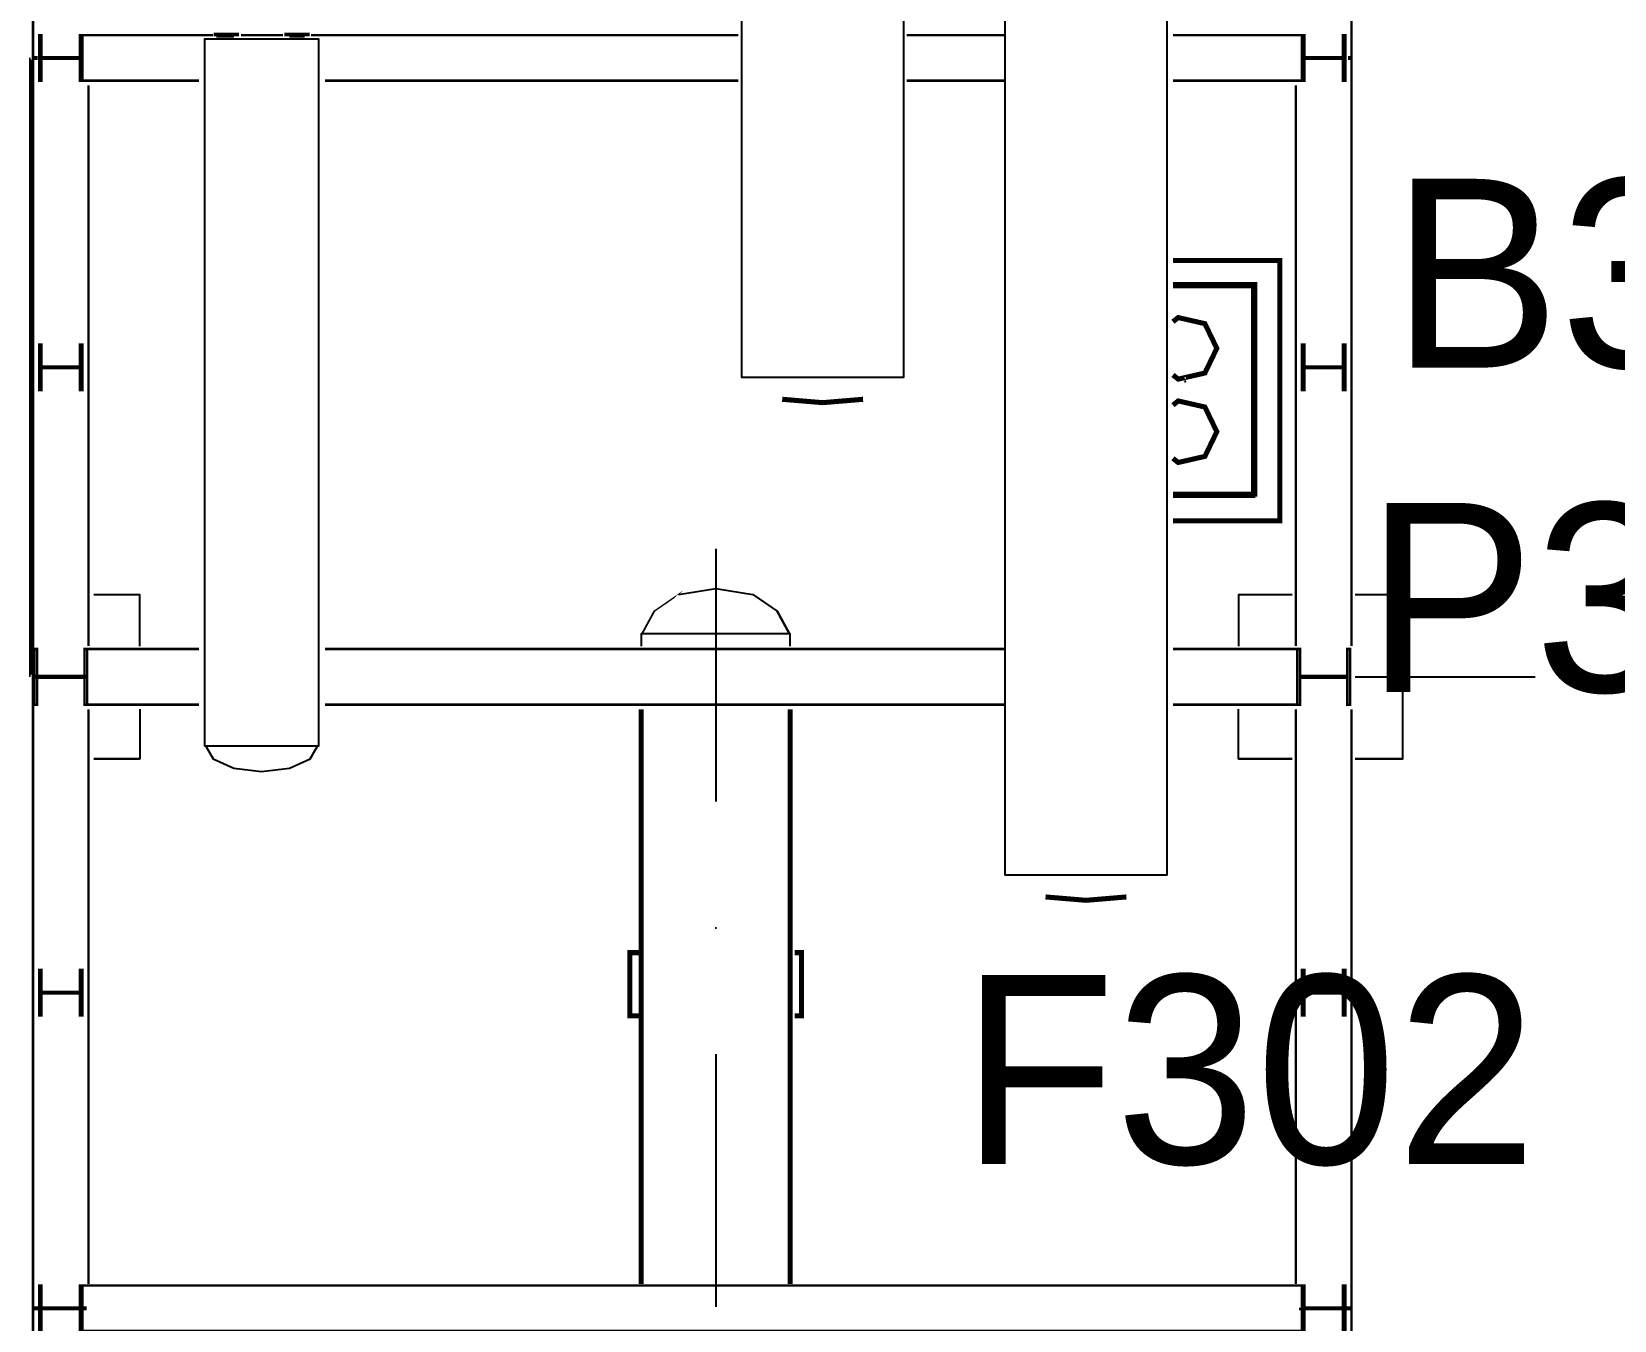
# Model space of a CAD drawing. Extents: x -57244 to 324435, y 15553 to 159369.
# Drawn here: x 176748 to 183013, y 86030 to 91132 of the extents above; entities that cross this region are included whole.
import ezdxf

# ---------------------------------------------------------------- set-up
doc = ezdxf.new("R2010")
doc.units = 0
doc.header["$LTSCALE"] = 2000
doc.header["$MEASUREMENT"] = 0
doc.linetypes.add('DASHDOT', pattern=[1, 0.5, -0.25, 0, -0.25])
doc.layers.add('BASE', color=253, linetype='CONTINUOUS')
doc.styles.add('TXT', font='TXT', dxfattribs={"height": 0.2})

msp = doc.modelspace()

# ---------------------------------------------------------------- linework, layer by layer
at = {"layer": 'BASE', "linetype": 'DASHDOT'}
for p, q in [((179455.6840535413, 89084.27371720038, 1728.539999999997), (179455.6840535413, 80156.15371720027, 754.5800000000017)), ((181987.3440535433, 88577.91371720028, 150), (182699.5240535397, 88577.91371720028, 150))]:
    msp.add_line(p, q, dxfattribs=at)
at = {"layer": 'BASE', "linetype": 'Continuous'}
for p, q in [((176993.5440535409, 88252.91371720028), (177175.5840535435, 88252.91371720028)), ((181525.5840535435, 88252.91371720028), (181737.6440535401, 88252.91371720028)), ((182175.5840535435, 88252.91371720028), (181987.3440535433, 88252.91371720028))]:
    msp.add_line(p, q, dxfattribs=at)
for points, const_width, elevation in [([(176771.6040535412, 93473.91371720028), (176752.5840535412, 93473.91371720028), (176752.5840535412, 91030.91371720028), (176771.6040535412, 91030.91371720028)], 10, 7050), ([(176771.6040535412, 93473.91371720028), (176752.5840535412, 93473.91371720028), (176752.5840535412, 91030.91371720028), (176771.6040535412, 91030.91371720028)], 10, 7039), ([(176771.6040535412, 93473.91371720028), (176752.5840535412, 93473.91371720028), (176752.5840535412, 91030.91371720028)], 10, 6851), ([(181959.6040535411, 93473.91371720028), (181972.5840535412, 93473.91371720028), (181972.5840535412, 91030.91371720028), (181959.6040535411, 91030.91371720028)], 10, 7050), ([(181972.5840535412, 91030.91371720028), (181972.5840535412, 93473.91371720028)], 10, 7039), ([(177465.1840535412, 91117.91371720028), (176948.5840535412, 91117.91371720028)], 10, 7790.499999999996), ([(177465.1840535412, 91117.91371720028), (176948.5840535412, 91117.91371720028), (176948.5840535412, 90937.91371720028), (177409.6840535412, 90937.91371720028)], 10, 7800), ([(177465.1840535412, 91117.91371720028), (176948.5840535412, 91117.91371720028), (176948.5840535412, 91030.91371720028)], 10, 7638.5), ([(177478.1240535411, 91113.07371720031), (177478.1240535411, 91118.25371720036), (177558.1240535411, 91118.25371720036), (177558.1240535411, 91113.07371720031)], 20, 7920), ([(177558.1240535411, 91113.07371720031), (177558.1240535411, 91118.25371720036), (177478.1240535411, 91118.25371720036)], 20, 7800.000000000007), ([(177576.1440535412, 91117.91371720028), (177742.6040535412, 91117.91371720028)], 10, 7790.499999999996), ([(177576.1440535412, 91117.91371720028), (177742.6040535412, 91117.91371720028)], 10, 7800), ([(177576.1440535412, 91117.91371720028), (177742.6040535412, 91117.91371720028)], 10, 7638.5), ([(177838.1240535411, 91113.07371720031), (177838.1240535411, 91118.25371720036), (177758.1240535411, 91118.25371720036), (177758.1240535411, 91113.07371720031)], 20, 7920), ([(177758.1240535411, 91118.25371720036), (177758.1240535411, 91113.07371720031)], 20, 7800), ([(177853.5840535412, 91117.91371720028), (179545.9240535412, 91117.91371720028)], 10, 7800), ([(179545.9240535412, 91117.91371720028), (177853.5840535412, 91117.91371720028)], 10, 7638.5), ([(179545.9240535412, 91117.91371720028), (177853.5840535412, 91117.91371720028)], 10, 7790.499999999996), ([(180600.1840535412, 91117.91371720028), (180211.7640535411, 91117.91371720028)], 10, 7800), ([(180211.7640535411, 91117.91371720028), (180600.1840535412, 91117.91371720028)], 10, 7790.499999999996), ([(180211.7640535411, 91117.91371720028), (180600.1840535412, 91117.91371720028)], 10, 7638.5), ([(181776.5840535411, 91030.91371720028), (181776.5840535411, 91117.91371720028), (181266.0240535412, 91117.91371720028)], 10, 7790.500000000004), ([(181266.0240535412, 91117.91371720028), (181776.5840535411, 91117.91371720028), (181776.5840535411, 91030.91371720028)], 10, 7638.500000000004), ([(181266.0240535412, 91117.91371720028), (181776.5840535412, 91117.91371720028), (181776.5840535412, 90937.91371720028), (181266.0240535412, 90937.91371720028)], 10, 7800), ([(176771.6040535412, 91030.91371720028), (176752.5840535412, 91030.91371720028)], 10, 6839.999999999996), ([(176771.6040535412, 91024.91371720028), (176752.5840535412, 91024.91371720028), (176752.5840535412, 88581.91371720028), (176965.8040535412, 88581.91371720028)], 10, 7050), ([(176771.6040535412, 91024.91371720028), (176752.5840535412, 91024.91371720028)], 10, 6851), ([(177409.6840535412, 90937.91371720028), (176948.5840535412, 90937.91371720028), (176948.5840535412, 91024.91371720028)], 10, 7638.5), ([(181776.5840535412, 91024.91371720028), (181776.5840535412, 90937.91371720028), (181266.0240535412, 90937.91371720028)], 10, 7638.5), ([(181959.6040535411, 91030.91371720028), (181972.5840535412, 91030.91371720028)], 10, 6851), ([(181959.6040535411, 91024.91371720028), (181972.5840535412, 91024.91371720028), (181972.5840535412, 88699.39371720026)], 10, 6839.999999999996), ([(181959.6040535411, 91024.91371720028), (181972.5840535412, 91024.91371720028), (181972.5840535412, 88699.39371720026)], 10, 7050), ([(181959.6040535411, 91024.91371720028), (181972.5840535412, 91024.91371720028), (181972.5840535412, 88699.39371720026)], 10, 6851), ([(181972.5840535412, 88699.39371720026), (181972.5840535412, 91024.91371720028), (181959.6040535411, 91024.91371720028)], 10, 7039), ([(177409.6840535412, 90937.91371720028), (176948.5840535412, 90937.91371720028)], 10, 7790.499999999996), ([(176948.5840535412, 90937.91371720028), (177409.6840535412, 90937.91371720028)], 10, 7628.999999999996), ([(176972.5840535412, 88699.39371720026), (176972.5840535412, 90918.87371720024)], 10, 6839.999999999996), ([(176972.5840535412, 90918.87371720024), (176972.5840535412, 88699.39371720026)], 10, 7039), ([(176972.5840535412, 90918.87371720024), (176972.5840535412, 88699.39371720026)], 10, 7050), ([(179545.9240535412, 90937.91371720028), (177909.0640535412, 90937.91371720028)], 10, 7638.5), ([(179545.9240535412, 90937.91371720028), (177909.0640535412, 90937.91371720028)], 10, 7628.999999999996), ([(179545.9240535412, 90937.91371720028), (177909.0640535412, 90937.91371720028)], 10, 7800), ([(177909.0640535412, 90937.91371720028), (179545.9240535412, 90937.91371720028)], 10, 7790.499999999996), ([(180211.7640535411, 90937.91371720028), (180600.1840535412, 90937.91371720028)], 10, 7790.499999999996), ([(180211.7640535411, 90937.91371720028), (180600.1840535412, 90937.91371720028)], 10, 7638.5), ([(180211.7640535411, 90937.91371720028), (180600.1840535412, 90937.91371720028)], 10, 7628.999999999996), ([(180211.7640535411, 90937.91371720028), (180600.1840535412, 90937.91371720028)], 10, 7800), ([(181266.0240535412, 90937.91371720028), (181776.5840535412, 90937.91371720028)], 10, 7790.499999999996), ([(181776.5840535412, 90937.91371720028), (181266.0240535412, 90937.91371720028)], 10, 7628.999999999996), ([(181752.5840535412, 90918.87371720024), (181752.5840535412, 88699.39371720026)], 10, 6839.999999999996), ([(181752.5840535412, 90918.87371720024), (181752.5840535412, 88699.39371720026)], 10, 7050), ([(181752.5840535412, 90918.87371720024), (181752.5840535412, 88699.39371720026)], 10, 6851), ([(181266.0240535412, 90225.75371720025), (181689.5640535412, 90225.75371720025), (181689.5640535412, 89195.75371720025), (181266.0240535412, 89195.75371720025)], 20, 355), ([(181266.0240535412, 89195.75371720025), (181689.5640535412, 89195.75371720025), (181689.5640535412, 90225.75371720025), (181266.0240535412, 90225.75371720025)], 20, 355), ([(181266.0240535412, 90130.75371720025), (181589.5640535412, 90130.75371720025), (181589.5640535412, 89300.75371720025), (181266.0240535412, 89300.75371720025)], 20, 360), ([(181589.5640535412, 90130.75371720025), (181589.5640535412, 89300.75371720025), (181266.0240535412, 89300.75371720025)], 20, 355.0000000000073), ([(181266.02405354, 89772.91371720028), (181286.7440535401, 89756.39371720026), (181392.50405354, 89780.53371720028), (181439.56405354, 89878.25371720025), (181392.50405354, 89975.97371720034), (181286.7440535401, 90000.11371720035), (181266.02405354, 89983.59371720033)], 20, 2729.999999993321), ([(179580.1840535412, 89763.23371720035), (179580.1840535412, 89763.23371720035)], 20, 8469), ([(179597.6440535412, 89763.23371720035), (179597.6440535412, 89763.23371720035)], 20, 8534.16), ([(181313.7440535411, 89753.65371720027), (181314.5640535412, 89753.25371720025), (181315.3840535411, 89753.65371720027)], 20, 1630.000000000007), ([(179608.5440535412, 88747.89371720026), (179608.5440535412, 88747.91371720028)], 20, 1550.139999999999), ([(179645.5640535412, 88747.91371720028), (179645.5640535412, 88747.89371720026)], 20, 1513.139999999999), ([(179715.0840535412, 88747.89371720026), (179715.0840535412, 88747.91371720028)], 20, 1432.900000000001), ([(179731.1840535412, 88747.91371720028), (179731.1840535412, 88747.89371720026)], 20, 1372.819999999996), ([(176965.8040535412, 88687.91371720028), (176967.5840535412, 88687.91371720028), (176967.5840535412, 88477.45371720032)], 10, 150), ([(177409.6840535412, 88687.91371720028), (176967.5840535412, 88687.91371720028), (176967.5840535412, 88467.91371720028)], 10, 7589.999999999996), ([(177409.6840535412, 88467.91371720028), (176967.5840535412, 88467.91371720028), (176967.5840535412, 88687.91371720028), (177409.6840535412, 88687.91371720028)], 10, 7800), ([(176967.5840535412, 88467.91371720028), (176967.5840535412, 88687.91371720028)], 10, 7800.02), ([(176967.5840535412, 88687.91371720028), (176967.5840535412, 88581.41371720028)], 10, 7601.02), ([(176967.5840535412, 88687.91371720028), (176967.5840535412, 88581.41371720028)], 10, 7789), ([(180600.1840535412, 88687.91371720028), (177909.0640535412, 88687.91371720028)], 10, 7589.999999999996), ([(177909.0640535412, 88687.91371720028), (180600.1840535412, 88687.91371720028)], 10, 7800), ([(181266.0240535412, 88687.91371720028), (181757.5840535412, 88687.91371720028), (181757.5840535412, 88477.45371720032)], 10, 7589.999999999996), ([(181266.0240535412, 88687.91371720028), (181757.5840535412, 88687.91371720028), (181757.5840535412, 88467.91371720028), (181266.0240535412, 88467.91371720028)], 10, 7800), ([(181757.5840535412, 88581.41371720028), (181757.5840535412, 88687.91371720028)], 10, 7601), ([(181765.4040535412, 88467.91371720028), (181757.5840535412, 88467.91371720028), (181757.5840535412, 88687.91371720028), (181765.4040535412, 88687.91371720028)], 10, 150), ([(181757.5840535412, 88467.91371720028), (181757.5840535412, 88687.91371720028)], 10, 7800.02), ([(181967.5840535412, 88477.45371720032), (181967.5840535412, 88671.65371720027)], 10, 150), ([(176965.8040535412, 86080.91371720028), (176752.5840535412, 86080.91371720028), (176752.5840535412, 88573.91371720028), (176965.8040535412, 88573.91371720028)], 10, 7050), ([(176965.8040535412, 86080.91371720028), (176752.5840535412, 86080.91371720028), (176752.5840535412, 88573.91371720028), (176965.8040535412, 88573.91371720028)], 10, 6839.999999999996), ([(176859.0840535412, 86080.91371720028), (176752.5840535412, 86080.91371720028), (176752.5840535412, 88573.91371720028), (176859.0840535412, 88573.91371720028)], 10, 7039), ([(176771.6040535412, 88581.91371720028), (176859.0840535412, 88581.91371720028)], 10, 6851), ([(176965.8040535412, 88581.91371720028), (176866.0840535412, 88581.91371720028)], 10, 6851), ([(176965.8040535412, 88573.91371720028), (176866.0840535412, 88573.91371720028)], 10, 7039), ([(176967.5840535412, 88574.41371720028), (176967.5840535412, 88467.91371720028)], 10, 7789), ([(176967.5840535412, 88574.41371720028), (176967.5840535412, 88467.91371720028)], 10, 7601.02), ([(181765.4040535412, 88573.91371720028), (181859.0840535412, 88573.91371720028)], 10, 7039), ([(181765.4040535412, 88573.91371720028), (181959.6040535411, 88573.91371720028)], 10, 7050), ([(181859.0840535412, 88573.91371720028), (181765.4040535412, 88573.91371720028)], 10, 6851), ([(181959.6040535411, 88573.91371720028), (181765.4040535412, 88573.91371720028)], 10, 6839.999999999996), ([(181959.6040535411, 88581.91371720028), (181793.1440535412, 88581.91371720028)], 10, 7050), ([(181793.1440535412, 88581.91371720028), (181859.0840535412, 88581.91371720028)], 10, 6851), ([(181959.6040535411, 88581.91371720028), (181866.0840535412, 88581.91371720028)], 10, 6851), ([(181959.6040535411, 88573.91371720028), (181866.0840535412, 88573.91371720028)], 10, 6851), ([(176972.5840535412, 86174.75371720025), (176972.5840535412, 88449.71371720033)], 10, 7050), ([(176972.5840535412, 86174.75371720025), (176972.5840535412, 88449.71371720033)], 10, 6839.999999999996), ([(177909.0640535412, 88467.91371720028), (180600.1840535412, 88467.91371720028)], 10, 7800), ([(179160.6840535412, 88449.71371720033), (179160.6840535412, 86174.75371720025)], 20, 1300), ([(179750.6840535412, 86174.75371720025), (179750.6840535412, 88449.71371720033)], 20, 1300), ([(181752.5840535412, 88449.71371720033), (181752.5840535412, 86174.75371720025)], 10, 7039), ([(181752.5840535412, 86174.75371720025), (181752.5840535412, 88449.71371720033)], 10, 6839.999999999996), ([(181752.5840535412, 86174.75371720025), (181752.5840535412, 88449.71371720033)], 10, 7050), ([(181752.5840535412, 88449.71371720033), (181752.5840535412, 86174.75371720025)], 10, 6851), ([(181793.1440535412, 86080.91371720028), (181972.5840535412, 86080.91371720028), (181972.5840535412, 88449.71371720033)], 10, 7050), ([(181866.0840535412, 86080.91371720028), (181972.5840535412, 86080.91371720028), (181972.5840535412, 88449.71371720033)], 10, 6851), ([(181972.5840535412, 86080.91371720028), (181972.5840535412, 88449.71371720033)], 10, 7039), ([(181972.5840535412, 88449.71371720033), (181972.5840535412, 86080.91371720028)], 10, 6839.999999999996), ([(177815.6240535411, 88303.23371720035), (177815.6240535411, 88303.23371720035)], 20, 8445.099999999999), ([(177858.4840535412, 88303.23371720035), (177858.4840535412, 88303.23371720035)], 20, 8370.86), ([(180715.6240535411, 87793.0537172003), (180715.6240535411, 87793.0537172003)], 20, 8621.199999999997), ([(181220.4240535412, 87793.0537172003), (181220.4240535412, 87793.0537172003)], 20, 8469), ([(179157.5240535412, 87235.91371720028), (179115.6840535412, 87235.91371720028), (179115.6840535412, 87485.91371720028), (179157.5240535412, 87485.91371720028)], 20, 600), ([(179767.8840535411, 87485.91371720028), (179795.6840535412, 87485.91371720028), (179795.6840535412, 87235.91371720028), (179767.8840535411, 87235.91371720028)], 20, 600), ([(181776.5840535411, 86080.91371720028), (181776.5840535411, 86167.91371720028), (176948.5840535411, 86167.91371720028)], 10, 7638.500000000004), ([(181776.5840535412, 85987.91371720028), (176948.5840535412, 85987.91371720028), (176948.5840535412, 86167.91371720028)], 10, 7628.999999999996), ([(181776.5840535411, 86080.91371720028), (181776.5840535411, 86167.91371720028), (176948.5840535411, 86167.91371720028), (176948.5840535411, 86080.91371720028)], 10, 7790.500000000004), ([(176752.5840535412, 86074.91371720028), (176752.5840535412, 83594.63371720025)], 10, 6851), ([(176965.8040535412, 86074.91371720028), (176752.5840535412, 86074.91371720028), (176752.5840535412, 83581.91371720028), (176965.8040535412, 83581.91371720028)], 10, 7050), ([(176866.0840535412, 86080.91371720028), (176965.8040535412, 86080.91371720028)], 10, 7039), ([(176965.8040535412, 86074.91371720028), (176866.0840535412, 86074.91371720028)], 10, 7039), ([(176948.5840535412, 86074.91371720028), (176948.5840535412, 85987.91371720028)], 10, 7790.499999999996), ([(181765.4040535412, 86074.91371720028), (181859.0840535412, 86074.91371720028)], 10, 7039), ([(181972.5840535411, 83705.59371720033), (181972.5840535411, 86074.91371720028), (181765.4040535412, 86074.91371720028)], 10, 7050.000000000007), ([(181972.5840535412, 86074.91371720028), (181765.4040535412, 86074.91371720028)], 10, 6839.999999999996), ([(181765.4040535412, 86074.91371720028), (181859.0840535412, 86074.91371720028)], 10, 6851), ([(181776.5840535412, 86074.91371720028), (181776.5840535412, 85987.91371720028)], 10, 7790.499999999996), ([(181859.0840535412, 86080.91371720028), (181793.1440535412, 86080.91371720028)], 10, 6851), ([(181866.0840535412, 86074.91371720028), (181972.5840535412, 86074.91371720028), (181972.5840535412, 83705.59371720033)], 10, 6851)]:
    msp.add_lwpolyline(points, dxfattribs=dict(at, const_width=const_width, elevation=elevation))
for points, const_width, elevation in [([(176777.0840535412, 90937.91371720028), (176777.0840535412, 91117.91371720028), (176786.5840535412, 91117.91371720028), (176786.5840535412, 91030.91371720028), (176938.5840535412, 91030.91371720028), (176938.5840535412, 91117.91371720028), (176948.0840535412, 91117.91371720028), (176948.0840535412, 90937.91371720028), (176938.5840535412, 90937.91371720028), (176938.5840535412, 91024.91371720028), (176786.5840535412, 91024.91371720028), (176786.5840535412, 90937.91371720028)], 10, 7800), ([(181948.0840535412, 91117.91371720028), (181938.5840535412, 91117.91371720028), (181938.5840535412, 91030.91371720028), (181786.5840535412, 91030.91371720028), (181786.5840535412, 91117.91371720028), (181777.0840535412, 91117.91371720028), (181777.0840535412, 90937.91371720028), (181786.5840535412, 90937.91371720028), (181786.5840535412, 91024.91371720028), (181938.5840535412, 91024.91371720028), (181938.5840535412, 90937.91371720028), (181948.0840535412, 90937.91371720028)], 10, 7800), ([(181589.5640535412, 90130.75371720025), (181584.5640535412, 90130.75371720025), (181584.5640535412, 89300.75371720025), (181589.5640535412, 89300.75371720025)], 20, 554.9999999999927), ([(176938.5840535412, 89799.91371720028), (176938.5840535412, 89712.91371720028), (176948.0840535412, 89712.91371720028), (176948.0840535412, 89892.91371720028), (176938.5840535412, 89892.91371720028), (176938.5840535412, 89805.91371720028), (176786.5840535412, 89805.91371720028), (176786.5840535412, 89892.91371720028), (176777.0840535412, 89892.91371720028), (176777.0840535412, 89712.91371720028), (176786.5840535412, 89712.91371720028), (176786.5840535412, 89799.91371720028)], 10, 7050), ([(181938.5840535412, 89712.91371720028), (181938.5840535412, 89799.91371720028), (181786.5840535412, 89799.91371720028), (181786.5840535412, 89712.91371720028), (181777.0840535412, 89712.91371720028), (181777.0840535412, 89892.91371720028), (181786.5840535412, 89892.91371720028), (181786.5840535412, 89805.91371720028), (181938.5840535412, 89805.91371720028), (181938.5840535412, 89892.91371720028), (181948.0840535412, 89892.91371720028), (181948.0840535412, 89712.91371720028)], 10, 7050), ([(176768.5840535412, 88467.91371720028), (176757.5840535412, 88467.91371720028), (176757.5840535412, 88687.91371720028), (176768.5840535412, 88687.91371720028), (176768.5840535412, 88581.41371720028), (176956.5840535412, 88581.41371720028), (176956.5840535412, 88687.91371720028), (176967.5840535412, 88687.91371720028), (176967.5840535412, 88467.91371720028), (176956.5840535412, 88467.91371720028), (176956.5840535412, 88574.41371720028), (176768.5840535412, 88574.41371720028)], 10, 7800), ([(181768.5840535412, 88581.41371720028), (181768.5840535412, 88687.91371720028), (181757.5840535412, 88687.91371720028), (181757.5840535412, 88467.91371720028), (181768.5840535412, 88467.91371720028), (181768.5840535412, 88574.41371720028), (181956.5840535412, 88574.41371720028), (181956.5840535412, 88467.91371720028), (181967.5840535412, 88467.91371720028), (181967.5840535412, 88687.91371720028), (181956.5840535412, 88687.91371720028), (181956.5840535412, 88581.41371720028)], 10, 7800), ([(176938.5840535411, 87237.91371720028), (176948.0840535411, 87237.91371720028), (176948.0840535411, 87417.91371720028), (176938.5840535411, 87417.91371720028), (176938.5840535411, 87330.91371720028), (176786.5840535411, 87330.91371720028), (176786.5840535411, 87417.91371720028), (176777.0840535411, 87417.91371720028), (176777.0840535411, 87237.91371720028), (176786.5840535411, 87237.91371720028), (176786.5840535411, 87324.91371720028), (176938.5840535411, 87324.91371720028)], 10, 7050.000000000007), ([(181786.5840535412, 87237.91371720028), (181786.5840535412, 87324.91371720028), (181938.5840535412, 87324.91371720028), (181938.5840535412, 87237.91371720028), (181948.0840535412, 87237.91371720028), (181948.0840535412, 87417.91371720028), (181938.5840535412, 87417.91371720028), (181938.5840535412, 87330.91371720028), (181786.5840535412, 87330.91371720028), (181786.5840535412, 87417.91371720028), (181777.0840535412, 87417.91371720028), (181777.0840535412, 87237.91371720028)], 10, 7050), ([(176777.0840535412, 86167.91371720028), (176777.0840535412, 85987.91371720028), (176786.5840535412, 85987.91371720028), (176786.5840535412, 86074.91371720028), (176938.5840535412, 86074.91371720028), (176938.5840535412, 85987.91371720028), (176948.0840535412, 85987.91371720028), (176948.0840535412, 86167.91371720028), (176938.5840535412, 86167.91371720028), (176938.5840535412, 86080.91371720028), (176786.5840535412, 86080.91371720028), (176786.5840535412, 86167.91371720028)], 10, 7800), ([(181776.5840535412, 86167.91371720028), (176948.5840535412, 86167.91371720028), (176948.5840535412, 85987.91371720028), (181776.5840535412, 85987.91371720028)], 10, 7800), ([(181948.0840535412, 85987.91371720028), (181948.0840535412, 86167.91371720028), (181938.5840535412, 86167.91371720028), (181938.5840535412, 86080.91371720028), (181786.5840535412, 86080.91371720028), (181786.5840535412, 86167.91371720028), (181777.0840535412, 86167.91371720028), (181777.0840535412, 85987.91371720028), (181786.5840535412, 85987.91371720028), (181786.5840535412, 86074.91371720028), (181938.5840535412, 86074.91371720028), (181938.5840535412, 85987.91371720028)], 10, 7800)]:
    msp.add_lwpolyline(points, close=True, dxfattribs=dict(at, const_width=const_width, elevation=elevation))
at = {"layer": 'BASE', "linetype": 'Continuous', "extrusion": (0, 0.4658965498618042, 0.8848391971578043), "const_width": 10}
for points, elevation in [([(-176743.8440535412, -75226.06434280792), (-176742.5840535412, -75226.06434280792), (-176742.5840535412, -77987.92209939123), (-176743.8440535412, -77987.92209939123)], 47260.45587867299), ([(-176743.8440535412, -77981.60454217512), (-176742.5840535412, -77981.60454217512), (-176742.5840535412, -75219.74678559175), (-176743.8440535412, -75219.74678559175)], 47272.45429818654)]:
    msp.add_lwpolyline(points, dxfattribs=dict(at, elevation=elevation))
at = {"layer": 'BASE', "linetype": 'Continuous', "extrusion": (0.9612838188419841, 0, 0.2755601923946412), "const_width": 20, "elevation": 174877.3816174556}
for points in [[(90130.75371720025, -47754.45505706895), (90130.75371720025, -48928.57239669059), (90125.75371720025, -48928.57239669059), (90125.75371720025, -47754.45505706895)], [(89295.75371720025, -47754.45505706895), (89295.75371720025, -48928.57239669059), (89300.75371720025, -48928.57239669059), (89300.75371720025, -47754.45505706895)]]:
    msp.add_lwpolyline(points, dxfattribs=at)
at = {"layer": 'BASE', "linetype": 'Continuous', "extrusion": (0, -1, 2.216881468656359e-15), "const_width": 20, "elevation": -89763.23371720033}
msp.add_lwpolyline([(179562.2840535412, 8344.460000000197), (179637.2040535411, 8180.460000000198), (179788.8840535411, 8082.980000000195), (179969.1840535411, 8082.980000000195), (180120.8640535411, 8180.460000000198), (180195.7840535412, 8344.460000000197), (180170.1240535411, 8522.940000000197), (180052.0440535412, 8659.220000000196), (179879.0440535412, 8710.000000000198), (179706.0240535412, 8659.220000000196), (179587.9440535411, 8522.940000000197)], close=True, dxfattribs=at)
at = {"layer": 'BASE', "linetype": 'Continuous', "extrusion": (-0.6849885551848776, -0.7285538272946853, 0), "const_width": 20, "elevation": -188395.4569945466}
msp.add_lwpolyline([(69406.9954326101, 8475.639999999888), (69334.0015123153, 8344.459999999888), (69406.9954326101, 8304.37999999989)], dxfattribs=at)
at = {"layer": 'BASE', "linetype": 'Continuous', "extrusion": (-0.6849885551847867, 0.7285538272947706, 0), "const_width": 20, "elevation": -58034.70229420392}
msp.add_lwpolyline([(-192696.1219869539, 8475.64), (-192769.115907249, 8344.46), (-192696.1219869539, 8304.379999999997)], dxfattribs=at)
at = {"layer": 'BASE', "linetype": 'Continuous', "extrusion": (-0.3332201200128314, -0.9428490608886633, 0), "const_width": 20, "elevation": -144437.5246476292}
msp.add_lwpolyline([(139565.8544031161, 8389.999999999924), (139456.0170979781, 8475.639999999923), (139456.0170979781, 8304.379999999925)], close=True, dxfattribs=at)
at = {"layer": 'BASE', "linetype": 'Continuous', "extrusion": (-6.24960764686284e-05, -0.0007463150863162077, 0.999999719553977), "const_width": 20, "elevation": 8311.838888554497}
msp.add_lwpolyline([(180039.5680454247, 89682.86194402268), (179879.5680444872, 89669.46194029083), (179719.5480447999, 89682.86194402254)], dxfattribs=at)
at = {"layer": 'BASE', "linetype": 'Continuous', "extrusion": (0.3332201200128448, -0.9428490608886585, 0), "const_width": 20, "elevation": -24558.89801739963}
msp.add_lwpolyline([(199631.7022587662, 8390.019999999997), (199741.5395639042, 8304.379999999997), (199741.5395639042, 8475.64)], close=True, dxfattribs=at)
at = {"layer": 'BASE', "linetype": 'Continuous', "extrusion": (-0.0001350054037245065, 0, 0.9999999908867705), "const_width": 20, "elevation": 2705.52762887207}
msp.add_lwpolyline([(181266.390966375, 89442.91371720158), (181287.1109661862, 89426.39371720156), (181392.8709679224, 89450.53371720157), (181439.9309674936, 89548.25371720154), (181392.8709679224, 89645.97371720152), (181287.1109661862, 89670.11371720153), (181266.390966375, 89653.59371720151)], dxfattribs=at)
at = {"layer": 'BASE', "linetype": 'Continuous', "extrusion": (0.6784635654796816, -0.6938982665032792, 0.241230980722506), "const_width": 20, "elevation": 60277.47969804538}
msp.add_lwpolyline([(190149.1313427, -13686.98375758777), (190247.0872476305, -13562.36239075386), (190361.4281495292, -13643.72626563285), (190361.3715845639, -13643.74582845277)], dxfattribs=at)
at = {"layer": 'BASE', "linetype": 'Continuous'}
for points, elevation in [([(177175.5840535412, 88699.39371720026), (177175.5840535412, 88902.91371720028), (176993.5440535412, 88902.91371720028)], 150), ([(177175.5840535412, 88699.39371720026), (177175.5840535412, 88902.91371720028), (176993.5440535412, 88902.91371720028)], 150), ([(181737.6440535412, 88902.91371720028), (181525.5840535412, 88902.91371720028), (181525.5840535412, 88699.39371720026)], 150), ([(181737.6440535412, 88902.91371720028), (181525.5840535412, 88902.91371720028), (181525.5840535412, 88699.39371720026)], 150), ([(181987.3440535411, 88252.91371720028), (182175.5840535411, 88252.91371720028), (182175.5840535411, 88902.91371720028), (181987.3440535411, 88902.91371720028)], 150.0000000000073), ([(181987.3440535411, 88252.91371720028), (182175.5840535411, 88252.91371720028), (182175.5840535411, 88902.91371720028), (181987.3440535411, 88902.91371720028)], 150.0000000000073), ([(177175.5840535412, 88449.71371720033), (177175.5840535412, 88252.91371720028), (176993.5440535412, 88252.91371720028)], 150), ([(177175.5840535412, 88449.71371720033), (177175.5840535412, 88252.91371720028), (176993.5440535412, 88252.91371720028)], 150), ([(181737.6440535412, 88252.91371720028), (181525.5840535412, 88252.91371720028), (181525.5840535412, 88449.71371720033)], 150), ([(181737.6440535412, 88252.91371720028), (181525.5840535412, 88252.91371720028), (181525.5840535412, 88449.71371720033)], 150)]:
    msp.add_lwpolyline(points, dxfattribs=dict(at, elevation=elevation))
at = {"layer": 'BASE', "linetype": 'Continuous', "extrusion": (0.5680350568520591, 0.8230043585468295, 0), "const_width": 20, "elevation": 175189.1145852686}
msp.add_lwpolyline([(-97313.73176643922, 1299.999999999897), (-97429.74573284005, 1221.059999999894)], dxfattribs=at)
at = {"layer": 'BASE', "linetype": 'Continuous', "extrusion": (0, 1, 9.909637156297617e-15), "const_width": 20, "elevation": 88747.9137172003}
msp.add_lwpolyline([(-179187.3440535412, 1206.219999999118), (-179163.6840535412, 1258.019999999121), (-179187.3440535412, 1422.559999999118), (-179296.2040535412, 1548.179999999117), (-179296.2440535411, 1548.199999999118)], dxfattribs=at)
at = {"layer": 'BASE', "linetype": 'Continuous', "extrusion": (-4.370356689658458e-05, -0.9999999989839284, 1.105176605294725e-05), "const_width": 20, "elevation": -88755.73317180267}
msp.add_lwpolyline([(179611.2852824985, 1067.020907647308), (179674.7452824377, 1107.800907675458), (179743.805282372, 1259.000907699626), (179720.1452823946, 1423.540907678139), (179611.2852824985, 1549.160907617894), (179451.8052817767, 1595.980907759034), (179320.1052819025, 1557.3209076978)], dxfattribs=at)
at = {"layer": 'BASE', "linetype": 'Continuous', "extrusion": (0, -1, 0), "const_width": 20, "elevation": -88303.23371720035}
msp.add_lwpolyline([(177714.8640535411, 8499.359999999997), (177658.1240535411, 8520), (177603.9040535412, 8500.279999999999)], dxfattribs=at)
at = {"layer": 'BASE', "linetype": 'Continuous', "extrusion": (0, 1, 0), "const_width": 20, "elevation": 87793.0537172003}
msp.add_lwpolyline([(-181238.2640535411, 8344.34), (-181163.4240535412, 8180.459999999999), (-181011.7440535411, 8082.979999999996), (-180831.4240535412, 8082.979999999996), (-180679.7440535411, 8180.459999999999), (-180604.8440535412, 8344.46), (-180630.5040535411, 8522.939999999999), (-180748.5840535412, 8659.219999999998), (-180921.5840535412, 8710), (-181094.5840535412, 8659.219999999998), (-181212.6640535412, 8522.939999999999), (-181238.2640535411, 8344.84)], dxfattribs=at)
at = {"layer": 'BASE', "linetype": 'Continuous', "extrusion": (0.6849885551849189, 0.7285538272946464, 0), "const_width": 20, "elevation": 187674.2164831834}
msp.add_lwpolyline([(-71443.11334214319, 8344.46), (-71516.10726243802, 8475.64)], dxfattribs=at)
at = {"layer": 'BASE', "linetype": 'Continuous', "extrusion": (-0.6848430800179134, -0.7286905761374838, 0), "const_width": 20, "elevation": -187659.9339880271}
msp.add_lwpolyline([(71553.5764735697, 8304.37999999989), (71480.59625159127, 8344.459999999888)], dxfattribs=at)
at = {"layer": 'BASE', "linetype": 'Continuous', "extrusion": (0.6851080070206109, -0.7284414998585999, 0), "const_width": 20, "elevation": 60215.72586116269}
msp.add_lwpolyline([(192169.1558548948, 8344.599999999999), (192096.2330463912, 8475.64)], dxfattribs=at)
at = {"layer": 'BASE', "linetype": 'Continuous', "extrusion": (-0.685108007020611, 0.7284414998585997, 0), "const_width": 20, "elevation": -60215.72586116287}
msp.add_lwpolyline([(-192096.2330463913, 8304.379999999997), (-192169.1558548945, 8344.419999999998)], dxfattribs=at)
at = {"layer": 'BASE', "linetype": 'Continuous', "extrusion": (0.3333819745733482, 0.9427918428951193, 0), "const_width": 20, "elevation": 142951.5640967743}
msp.add_lwpolyline([(-141070.9589278936, 8304.379999999934), (-141070.9589278936, 8475.639999999918), (-141180.8028990527, 8389.999999999915)], close=True, dxfattribs=at)
at = {"layer": 'BASE', "linetype": 'Continuous', "extrusion": (0.3332201200127879, -0.9428490608886788, 0), "const_width": 20, "elevation": -22353.90149373091}
msp.add_lwpolyline([(199958.1498382553, 8390.01999999991), (200067.9871433934, 8304.37999999991), (200067.9871433934, 8475.639999999908)], close=True, dxfattribs=at)
at = {"layer": 'BASE', "linetype": 'Continuous', "extrusion": (-6.249998244896754e-05, -0.0007473839452831654, 0.9999997187554559), "const_width": 20, "elevation": 8313.149664069155}
msp.add_lwpolyline([(180762.1080754905, 87712.67132919183), (180922.1080751782, 87699.29132545507), (181082.1080761153, 87712.67132919183)], dxfattribs=at)
at = {"layer": 'BASE', "linetype": 'Continuous', "const_width": 20}
for points in [[(179115.6840535412, 87235.91371720028), (179157.5240535412, 87235.91371720028)], [(179795.6840535412, 87235.91371720028), (179767.8840535411, 87235.91371720028)]]:
    msp.add_lwpolyline(points, dxfattribs=at)
at = {"layer": 'BASE', "linetype": 'Continuous'}
for points in [[(180039.0440535426, 89763.23371720035, 8667.14), (179879.0440535391, 89763.23371720035, 8710), (179719.0440535414, 89763.23371720035, 8667.14), (179601.9040535422, 89763.23371720035, 8550), (179559.0440535437, 89763.23371720035, 8389.999999999996), (179559.0440535437, 94563.23371720035, 8389.999999999996), (179601.9040535422, 94563.23371720035, 8550), (179719.0440535414, 94563.23371720035, 8667.14), (179879.0440535391, 94563.23371720035, 8710), (180039.0440535426, 94563.23371720035, 8667.14), (180156.1640535408, 94563.23371720035, 8550), (180199.0440535402, 94563.23371720035, 8389.999999999996), (180199.0440535402, 89763.23371720035, 8389.999999999996), (180156.1640535408, 89763.23371720035, 8550)], [(180761.5840535421, 91593.05371720018, 8667.14), (180921.5840535398, 91593.05371720018, 8710), (181081.5840535433, 91593.05371720018, 8667.14), (181198.7040535416, 91593.05371720018, 8550), (181241.584053541, 91593.05371720018, 8389.999999999996), (181241.584053541, 87793.05371720018, 8389.999999999996), (181198.7040535416, 87793.05371720018, 8550), (181081.5840535433, 87793.05371720018, 8667.14), (180921.5840535398, 87793.05371720018, 8710), (180761.5840535421, 87793.05371720018, 8667.14), (180644.4640535439, 87793.05371720018, 8550), (180601.5840535387, 87793.05371720018, 8389.999999999996), (180601.5840535387, 91593.05371720018, 8389.999999999996), (180644.4640535439, 91593.05371720018, 8550)], [(177727.6440535424, 88303.23371720023, 8508.999999999996), (177588.6040535391, 88303.23371720023, 8508.999999999996), (177476.1040535391, 88303.23371720023, 8427.259999999998), (177433.1240535408, 88303.23371720023, 8295), (177433.1240535408, 91103.23371720023, 8295), (177476.1040535391, 91103.23371720023, 8427.259999999998), (177588.6040535391, 91103.23371720023, 8508.999999999996), (177727.6440535424, 91103.23371720023, 8508.999999999996), (177840.1440535424, 91103.23371720023, 8427.259999999998), (177883.1240535408, 91103.23371720023, 8295), (177883.1240535408, 88303.23371720023, 8295), (177840.1440535424, 88303.23371720023, 8427.259999999998)]]:
    msp.add_polyline3d(points, close=True, dxfattribs=at)
for points in [[(179308.1840535436, 88903.79371720017, 1300), (179455.6840535413, 88927.89371720038, 1300), (179603.184053539, 88903.79371720017, 1300), (179698.6640535397, 88837.89371720026, 1378.959999999999), (179747.6840535397, 88747.89371720015, 1258.02), (179698.6640535397, 88837.89371720026, 1221.060000000001), (179698.6640535397, 88837.89371720026, 1378.959999999999)], [(179750.6840535425, 88699.39371720038, 1300), (179750.6840535425, 88747.91371720028, 1300), (179711.1640535397, 88747.91371720028, 1447.499999999996), (179603.184053539, 88747.91371720028, 1555.48), (179455.6840535413, 88747.91371720028, 1595), (179308.1840535436, 88747.91371720028, 1555.48), (179200.204053543, 88747.91371720028, 1447.499999999996), (179160.6840535401, 88747.91371720028, 1300), (179160.6840535401, 88699.39371720038, 1300)], [(177576.144053541, 88303.23371720023, 8490.179999999997), (177513.5040535402, 88303.23371720023, 8467.36), (177436.5440535402, 88303.23371720023, 8334.080000000002), (177466.2240535413, 88253.23371720023, 8328.839999999997), (177548.4440535409, 88216.63371720037, 8269.98), (177658.1240535408, 88203.23371720023, 8295), (177767.8040535407, 88216.63371720037, 8269.98), (177850.0240535402, 88253.23371720023, 8328.839999999997), (177879.7040535413, 88303.23371720023, 8334.080000000002), (177802.7440535414, 88303.23371720023, 8467.36), (177742.6040535429, 88303.23371720023, 8489.259999999998)]]:
    msp.add_polyline3d(points, dxfattribs=at)

# ---------------------------------------------------------------- texts
at = {"layer": 'BASE', "linetype": 'Continuous', "style": 'TXT'}
for s, p in [('B301', (182131.5040535395, 89801.97371720034, 33950)), ('P363A', (182030.6040535433, 88518.43371720042, 33950)), ('F302', (180428.08405354, 86649.59371720045, 33950))]:
    msp.add_text(s, height=747.5, dxfattribs=at).set_placement(p)

doc.saveas('drawing.dxf')
